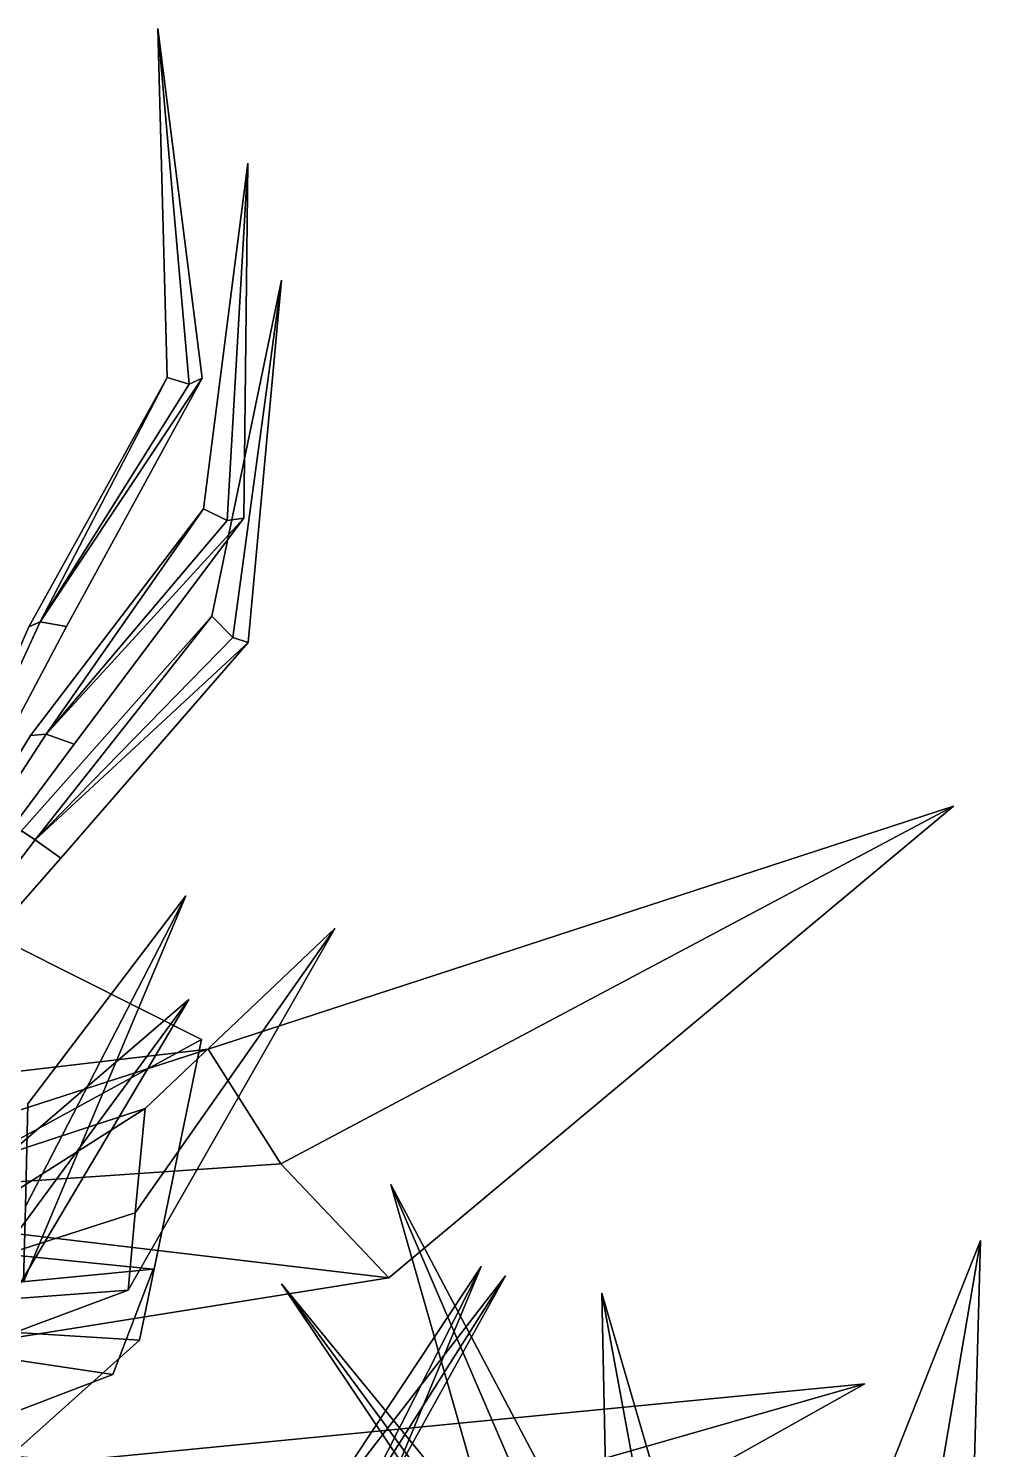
# Model space of a CAD drawing. Header units: metres. Extents: x -422 to 269, y -311 to 154.
# Drawn here: x 123.5 to 213.4, y -40.4 to 93.8 of the extents above; entities that cross this region are included whole.
import ezdxf

# ---------------------------------------------------------------- set-up
doc = ezdxf.new("R2010")
doc.units = ezdxf.units.M

msp = doc.modelspace()

# ---------------------------------------------------------------- linework, layer by layer
at = {"layer": 'coral-li_Leaf', "color": 3}
for points in [[(139.89, 60.7856, 710.2416), (135.6996, 93.7954, 697.2278), (138.6469, 60.2116, 702.2648)], [(139.89, 60.7856, 710.2416), (138.6469, 60.2116, 702.2648), (135.6996, 93.7954, 697.2278)], [(138.6469, 60.2116, 702.2648), (135.6996, 93.7954, 697.2278), (136.5825, 60.8342, 692.7902)], [(138.6469, 60.2116, 702.2648), (136.5825, 60.8342, 692.7902), (135.6996, 93.7954, 697.2278)], [(142.2406, 47.3271, 700.0295), (144.1931, 81.0648, 695.5701), (139.9901, 48.4311, 690.6415)], [(142.2406, 47.3271, 700.0295), (139.9901, 48.4311, 690.6415), (144.1931, 81.0648, 695.5701)], [(143.8105, 47.5572, 707.9659), (144.1931, 81.0648, 695.5701), (142.2406, 47.3271, 700.0295)], [(143.8105, 47.5572, 707.9659), (142.2406, 47.3271, 700.0295), (144.1931, 81.0648, 695.5701)], [(142.7816, 36.3104, 702.838), (147.365, 70.03986, 701.0358), (140.7908, 38.2991, 693.5375)], [(142.7816, 36.3104, 702.838), (140.7908, 38.2991, 693.5375), (147.365, 70.03986, 701.0358)], [(144.2211, 35.8113, 710.7867), (147.365, 70.03986, 701.0358), (142.7816, 36.3104, 702.838)], [(144.2211, 35.8113, 710.7867), (142.7816, 36.3104, 702.838), (147.365, 70.03986, 701.0358)], [(124.5832, 37.7898, 707.0965), (136.5825, 60.8342, 692.7902), (123.5167, 37.2902, 696.0074)], [(124.5832, 37.7898, 707.0965), (123.5167, 37.2902, 696.0074), (136.5825, 60.8342, 692.7902)], [(124.5832, 37.7898, 707.0965), (138.6469, 60.2116, 702.2648), (136.5825, 60.8342, 692.7902)], [(124.5832, 37.7898, 707.0965), (136.5825, 60.8342, 692.7902), (138.6469, 60.2116, 702.2648)], [(127.0572, 37.3493, 714.9545), (139.89, 60.7856, 710.2416), (124.5832, 37.7898, 707.0965)], [(127.0572, 37.3493, 714.9545), (124.5832, 37.7898, 707.0965), (139.89, 60.7856, 710.2416)], [(124.5832, 37.7898, 707.0965), (139.89, 60.7856, 710.2416), (138.6469, 60.2116, 702.2648)], [(124.5832, 37.7898, 707.0965), (138.6469, 60.2116, 702.2648), (139.89, 60.7856, 710.2416)], [(125.1415, 27.1651, 705.0281), (139.9901, 48.4311, 690.6415), (123.6576, 27.04168, 693.9765)], [(125.1415, 27.1651, 705.0281), (123.6576, 27.04168, 693.9765), (139.9901, 48.4311, 690.6415)], [(125.1415, 27.1651, 705.0281), (142.2406, 47.3271, 700.0295), (139.9901, 48.4311, 690.6415)], [(125.1415, 27.1651, 705.0281), (139.9901, 48.4311, 690.6415), (142.2406, 47.3271, 700.0295)], [(127.7723, 26.2109, 712.789), (143.8105, 47.5572, 707.9659), (125.1415, 27.1651, 705.0281)], [(127.7723, 26.2109, 712.789), (125.1415, 27.1651, 705.0281), (143.8105, 47.5572, 707.9659)], [(125.1415, 27.1651, 705.0281), (143.8105, 47.5572, 707.9659), (142.2406, 47.3271, 700.0295)], [(125.1415, 27.1651, 705.0281), (142.2406, 47.3271, 700.0295), (143.8105, 47.5572, 707.9659)], [(106.894, -0.7862, 711.0895), (127.0572, 37.3493, 714.9545), (124.5832, 37.7898, 707.0965)], [(106.894, -0.7862, 711.0895), (124.5832, 37.7898, 707.0965), (127.0572, 37.3493, 714.9545)], [(124.5832, 37.7898, 707.0965), (123.5167, 37.2902, 696.0074), (106.894, -0.7862, 711.0895)], [(124.5832, 37.7898, 707.0965), (106.894, -0.7862, 711.0895), (123.5167, 37.2902, 696.0074)], [(124.1166, 17.2007, 706.0483), (140.7908, 38.2991, 693.5375), (122.827, 18.03751, 695.0034)], [(124.1166, 17.2007, 706.0483), (122.827, 18.03751, 695.0034), (140.7908, 38.2991, 693.5375)], [(124.1166, 17.2007, 706.0483), (142.7816, 36.3104, 702.838), (140.7908, 38.2991, 693.5375)], [(124.1166, 17.2007, 706.0483), (140.7908, 38.2991, 693.5375), (142.7816, 36.3104, 702.838)], [(124.1166, 17.2007, 706.0483), (144.2211, 35.8113, 710.7867), (142.7816, 36.3104, 702.838)], [(124.1166, 17.2007, 706.0483), (142.7816, 36.3104, 702.838), (144.2211, 35.8113, 710.7867)], [(126.5272, 15.456, 713.743), (144.2211, 35.8113, 710.7867), (124.1166, 17.2007, 706.0483)], [(126.5272, 15.456, 713.743), (124.1166, 17.2007, 706.0483), (144.2211, 35.8113, 710.7867)], [(102.0151, -8.4109, 709.0867), (127.7723, 26.2109, 712.789), (125.1415, 27.1651, 705.0281)], [(102.0151, -8.4109, 709.0867), (125.1415, 27.1651, 705.0281), (127.7723, 26.2109, 712.789)], [(125.1415, 27.1651, 705.0281), (123.6576, 27.04168, 693.9765), (102.0151, -8.4109, 709.0867)], [(125.1415, 27.1651, 705.0281), (102.0151, -8.4109, 709.0867), (123.6576, 27.04168, 693.9765)], [(140.4333, -2.5711, 505.6255), (210.8356, 20.3691, 490.8913), (147.3041, -13.3959, 494.3077)], [(140.4333, -2.5711, 505.6255), (147.3041, -13.3959, 494.3077), (210.8356, 20.3691, 490.8913)], [(147.3041, -13.3959, 494.3077), (210.8356, 20.3691, 490.8913), (157.5125, -24.1599, 480.1127)], [(147.3041, -13.3959, 494.3077), (157.5125, -24.1599, 480.1127), (210.8356, 20.3691, 490.8913)], [(124.1166, 17.2007, 706.0483), (122.827, 18.03751, 695.0034), (98.2914, -16.6965, 707.0515)], [(124.1166, 17.2007, 706.0483), (98.2914, -16.6965, 707.0515), (122.827, 18.03751, 695.0034)], [(98.2914, -16.6965, 707.0515), (126.5272, 15.456, 713.743), (124.1166, 17.2007, 706.0483)], [(98.2914, -16.6965, 707.0515), (124.1166, 17.2007, 706.0483), (126.5272, 15.456, 713.743)], [(123.0136, -24.5388, 657.5494), (138.3212, 11.9136, 676.1599), (123.184, -17.4097, 650.6845)], [(123.0136, -24.5388, 657.5494), (123.184, -17.4097, 650.6845), (138.3212, 11.9136, 676.1599)], [(123.184, -17.4097, 650.6845), (138.3212, 11.9136, 676.1599), (123.4153, -7.7307, 643.793)], [(123.184, -17.4097, 650.6845), (123.4153, -7.7307, 643.793), (138.3212, 11.9136, 676.1599)], [(132.8965, -25.3094, 661.6099), (152.3939, 8.824, 680.694), (133.5439, -18.0112, 654.9543)], [(132.8965, -25.3094, 661.6099), (133.5439, -18.0112, 654.9543), (152.3939, 8.824, 680.694)], [(133.5439, -18.0112, 654.9543), (152.3939, 8.824, 680.694), (134.5055, -8.182, 648.3444)], [(133.5439, -18.0112, 654.9543), (134.5055, -8.182, 648.3444), (152.3939, 8.824, 680.694)], [(116.782, -34.5896, 610.5894), (138.6025, 2.1094, 636.7349), (118.1355, -25.6749, 603.7109)], [(116.782, -34.5896, 610.5894), (118.1355, -25.6749, 603.7109), (138.6025, 2.1094, 636.7349)], [(118.1355, -25.6749, 603.7109), (138.6025, 2.1094, 636.7349), (119.9043, -13.8835, 597.1364)], [(118.1355, -25.6749, 603.7109), (119.9043, -13.8835, 597.1364), (138.6025, 2.1094, 636.7349)], [(88.1332, -8.6783, 482.9469), (140.4333, -2.5711, 505.6255), (96.1227, -16.8863, 469.8054)], [(88.1332, -8.6783, 482.9469), (96.1227, -16.8863, 469.8054), (140.4333, -2.5711, 505.6255)], [(96.1227, -16.8863, 469.8054), (140.4333, -2.5711, 505.6255), (147.3041, -13.3959, 494.3077)], [(96.1227, -16.8863, 469.8054), (147.3041, -13.3959, 494.3077), (140.4333, -2.5711, 505.6255)], [(104.1541, -27.4648, 643.5692), (133.5439, -18.0112, 654.9543), (134.5055, -8.182, 648.3444)], [(104.1541, -27.4648, 643.5692), (134.5055, -8.182, 648.3444), (133.5439, -18.0112, 654.9543)], [(104.1541, -27.4648, 643.5692), (134.5055, -8.182, 648.3444), (105.912, -17.5368, 634.3848)], [(104.1541, -27.4648, 643.5692), (105.912, -17.5368, 634.3848), (134.5055, -8.182, 648.3444)], [(96.1227, -16.8863, 469.8054), (147.3041, -13.3959, 494.3077), (157.5125, -24.1599, 480.1127)], [(96.1227, -16.8863, 469.8054), (157.5125, -24.1599, 480.1127), (147.3041, -13.3959, 494.3077)], [(174.3729, -46.901, 656.9979), (157.6879, -15.3381, 655.6), (170.9398, -46.1853, 649.7037)], [(174.3729, -46.901, 656.9979), (170.9398, -46.1853, 649.7037), (157.6879, -15.3381, 655.6)], [(170.9398, -46.1853, 649.7037), (157.6879, -15.3381, 655.6), (165.9752, -44.3388, 641.5574)], [(170.9398, -46.1853, 649.7037), (165.9752, -44.3388, 641.5574), (157.6879, -15.3381, 655.6)], [(96.1227, -16.8863, 469.8054), (157.5125, -24.1599, 480.1127), (106.5007, -32.2967, 455.3119)], [(96.1227, -16.8863, 469.8054), (106.5007, -32.2967, 455.3119), (157.5125, -24.1599, 480.1127)], [(104.1541, -27.4648, 643.5692), (132.8965, -25.3094, 661.6099), (133.5439, -18.0112, 654.9543)], [(104.1541, -27.4648, 643.5692), (133.5439, -18.0112, 654.9543), (132.8965, -25.3094, 661.6099)], [(207.7628, -53.5544, 644.9342), (213.39, -20.6226, 651.6989), (202.1585, -48.9934, 638.4374)], [(207.7628, -53.5544, 644.9342), (202.1585, -48.9934, 638.4374), (213.39, -20.6226, 651.6989)], [(212.396, -56.3301, 650.9619), (213.39, -20.6226, 651.6989), (207.7628, -53.5544, 644.9342)], [(212.396, -56.3301, 650.9619), (207.7628, -53.5544, 644.9342), (213.39, -20.6226, 651.6989)], [(143.0399, -64.1194, 514.323), (168.5205, -23.9619, 518.7484), (141.8815, -58.3766, 502.032)], [(143.0399, -64.1194, 514.323), (141.8815, -58.3766, 502.032), (168.5205, -23.9619, 518.7484)], [(144.8896, -65.2348, 510.7943), (166.2109, -23.09368, 517.9352), (142.6724, -58.6477, 499.086)], [(144.8896, -65.2348, 510.7943), (142.6724, -58.6477, 499.086), (166.2109, -23.09368, 517.9352)], [(144.3936, -67.3675, 525.1042), (168.5205, -23.9619, 518.7484), (143.0399, -64.1194, 514.323)], [(144.3936, -67.3675, 525.1042), (143.0399, -64.1194, 514.323), (168.5205, -23.9619, 518.7484)], [(146.984, -69.2038, 521.2096), (166.2109, -23.09368, 517.9352), (144.8896, -65.2348, 510.7943)], [(146.984, -69.2038, 521.2096), (144.8896, -65.2348, 510.7943), (166.2109, -23.09368, 517.9352)], [(104.1816, -36.03268, 648.8981), (132.8965, -25.3094, 661.6099), (104.1541, -27.4648, 643.5692)], [(104.1816, -36.03268, 648.8981), (104.1541, -27.4648, 643.5692), (132.8965, -25.3094, 661.6099)], [(166.7678, -53.6074, 695.4721), (147.3732, -24.7082, 703.5497), (165.5421, -49.4098, 688.6617)], [(166.7678, -53.6074, 695.4721), (165.5421, -49.4098, 688.6617), (147.3732, -24.7082, 703.5497)], [(165.5421, -49.4098, 688.6617), (147.3732, -24.7082, 703.5497), (162.9693, -43.7683, 681.1802)], [(165.5421, -49.4098, 688.6617), (162.9693, -43.7683, 681.1802), (147.3732, -24.7082, 703.5497)], [(187.6014, -59.8116, 654.4003), (177.6246, -25.6027, 657.0037), (183.5821, -57.8378, 647.6584)], [(187.6014, -59.8116, 654.4003), (183.5821, -57.8378, 647.6584), (177.6246, -25.6027, 657.0037)], [(183.5821, -57.8378, 647.6584), (177.6246, -25.6027, 657.0037), (178.2065, -54.3902, 640.3348)], [(183.5821, -57.8378, 647.6584), (178.2065, -54.3902, 640.3348), (177.6246, -25.6027, 657.0037)], [(127.3248, -41.4779, 542.6409), (202.4616, -34.1587, 541.7964), (133.7702, -53.8427, 532.7393)], [(127.3248, -41.4779, 542.6409), (133.7702, -53.8427, 532.7393), (202.4616, -34.1587, 541.7964)], [(133.7702, -53.8427, 532.7393), (202.4616, -34.1587, 541.7964), (143.9718, -66.9323, 520.6494)], [(133.7702, -53.8427, 532.7393), (143.9718, -66.9323, 520.6494), (202.4616, -34.1587, 541.7964)], [(80.1305, -37.2734, 510.3617), (127.3248, -41.4779, 542.6409), (88.5423, -47.3696, 498.9071)], [(80.1305, -37.2734, 510.3617), (88.5423, -47.3696, 498.9071), (127.3248, -41.4779, 542.6409)]]:
    msp.add_3dface(points, dxfattribs=at)
at = {"layer": 'coral-li_Mrstm', "color": 3}
for points in [[(92.5006, -27.4698, 702.3089), (139.8035, -1.6426, 718.7809), (116.2375, 10.1689, 703.4794)], [(92.5006, -27.4698, 702.3089), (116.2375, 10.1689, 703.4794), (139.8035, -1.6426, 718.7809)], [(92.5006, -27.4698, 702.3089), (133.9497, -30.02783, 717.9432), (139.8035, -1.6426, 718.7809)], [(92.5006, -27.4698, 702.3089), (139.8035, -1.6426, 718.7809), (133.9497, -30.02783, 717.9432)], [(92.5006, -27.4698, 702.3089), (135.2391, -23.3453, 714.0521), (117.8151, -21.5722, 685.0521)], [(92.5006, -27.4698, 702.3089), (117.8151, -21.5722, 685.0521), (135.2391, -23.3453, 714.0521)], [(92.5006, -27.4698, 702.3089), (131.4524, -33.2703, 742.6207), (135.2391, -23.3453, 714.0521)], [(92.5006, -27.4698, 702.3089), (135.2391, -23.3453, 714.0521), (131.4524, -33.2703, 742.6207)], [(92.5006, -27.4698, 702.3089), (104.379, -43.6232, 741.8939), (131.4524, -33.2703, 742.6207)], [(92.5006, -27.4698, 702.3089), (131.4524, -33.2703, 742.6207), (104.379, -43.6232, 741.8939)], [(92.5006, -27.4698, 702.3089), (109.9388, -51.541, 705.5266), (133.9497, -30.02783, 717.9432)], [(92.5006, -27.4698, 702.3089), (133.9497, -30.02783, 717.9432), (109.9388, -51.541, 705.5266)]]:
    msp.add_3dface(points, dxfattribs=at)

doc.saveas('drawing.dxf')
